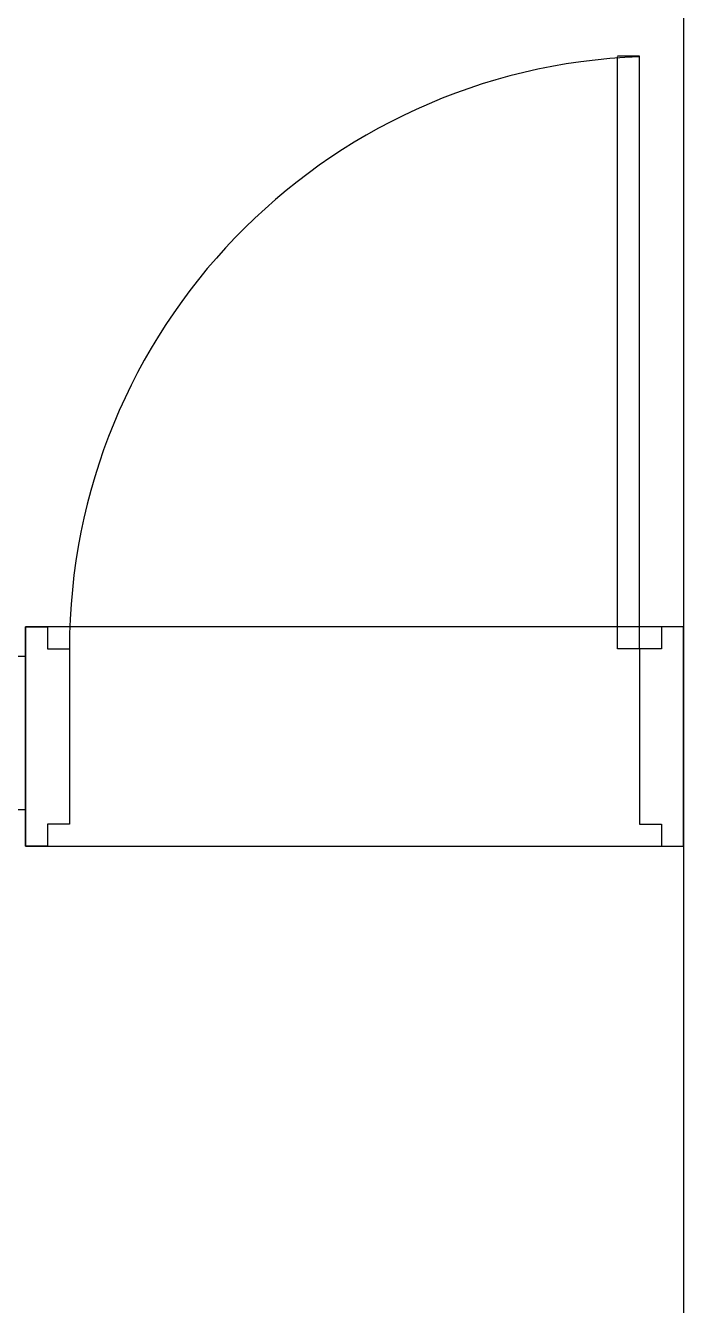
# Model space of a CAD drawing. Header units: millimetres. Extents: x -41292 to 298682, y -22072 to 33155.
# Drawn here: x 32945 to 33845, y -3807 to -2057 of the extents above; entities that cross this region are included whole.
import ezdxf

# ---------------------------------------------------------------- set-up
doc = ezdxf.new("R2010")
doc.units = ezdxf.units.MM
for name, color, linetype in [('벽1', 2, 'Continuous'), ('창호', 4, 'Continuous'), ('틀', 8, 'Continuous')]:
    doc.layers.add(name, color=color, linetype=linetype)

# ---------------------------------------------------------------- blocks, each defined once
blk = doc.blocks.new('rmfnasesx')
blk.add_line((61307.9, 13788.7), (61307.9, 9509.9))

msp = doc.modelspace()

# ---------------------------------------------------------------- linework, layer by layer
at = {"layer": '벽1'}
for p, q in [((33844.67, -1599.42), (33844.67, -2919.42)), ((31934.67, -2919.42), (32944.67, -2919.42)), ((32944.67, -2929.42), (32944.67, -3129.42)), ((33844.67, -2929.42), (33844.67, -3129.42)), ((31934.67, -3129.42), (32944.67, -3129.42)), ((33844.67, -3129.42), (33844.67, -6819.42))]:
    msp.add_line(p, q, dxfattribs=at)
at = {"layer": '창호'}
msp.add_arc((33814.67, -2909.42), 810, 92.12255, 180, dxfattribs=at)
at = {"layer": '틀'}
for p, q in [((33784.67, -2099.42), (33754.67, -2099.42)), ((33754.67, -2909.42), (33754.67, -2099.97)), ((33784.67, -2909.42), (33784.67, -2099.42)), ((33844.67, -2879.42), (32944.67, -2879.42)), ((32944.67, -2879.42), (32944.67, -3179.42)), ((33844.67, -3179.42), (33844.67, -2879.42)), ((33844.67, -2879.42), (33844.67, -3179.42)), ((33784.67, -2909.42), (33754.67, -2909.42)), ((32944.67, -3179.42), (33844.67, -3179.42))]:
    msp.add_line(p, q, dxfattribs=at)
for points in [[(32944.67, -2879.42), (32974.67, -2879.42), (32974.67, -2909.42), (33004.67, -2909.42), (33004.67, -3149.42), (32974.67, -3149.42), (32974.67, -3179.42), (32944.67, -3179.42), (32944.67, -2879.42)], [(33844.67, -2879.42), (33814.67, -2879.42), (33814.67, -2909.42), (33784.67, -2909.42), (33784.67, -3149.42), (33814.67, -3149.42), (33814.67, -3179.42), (33844.67, -3179.42), (33844.67, -2879.42)]]:
    msp.add_lwpolyline(points, dxfattribs=at)

# ---------------------------------------------------------------- block references
msp.add_blockref('rmfnasesx', (-27463.27, -15512.43))

doc.saveas('drawing.dxf')
